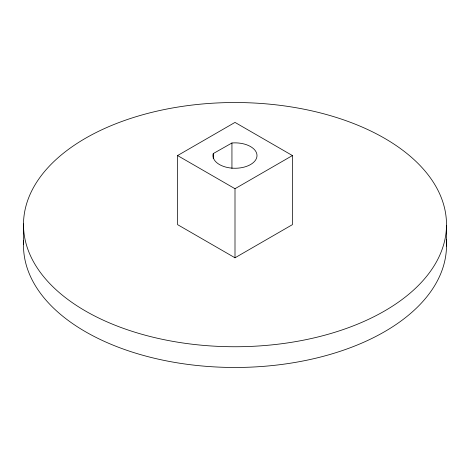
<?xml version="1.0" encoding="UTF-8"?>
<svg xmlns="http://www.w3.org/2000/svg" width="470" height="470" viewBox="0 0 470 470"><rect width="100%" height="100%" fill="white"/><g stroke="black" fill="none" stroke-linecap="round" stroke-linejoin="round"><path stroke-width="0.7" d="M177.572 155.558L235 122.406L292.428 155.558L292.428 224.637L235 257.795L177.572 224.637L177.572 155.558L235 188.717L292.428 155.558M213.274 153.572L231.939 142.986A21.996 12.702 0 0 1 256.978 155.041A21.996 12.702 0 0 1 233.719 168.237A21.996 12.702 0 0 1 213.274 153.572L213.274 158.666M446.5 225.394A211.506 122.112 0 0 1 128.122 330.011A211.506 122.112 0 0 1 130.378 118.511A211.506 122.112 0 0 1 446.5 225.394L446.5 246.116M235 188.717L235 257.795M231.939 142.986L231.939 168.436M23.5 223.885L23.5 244.606M446.277 239.724A211.506 122.112 0 0 1 235.541 367.47A211.506 122.112 0 0 1 23.676 240.346"/></g></svg>
